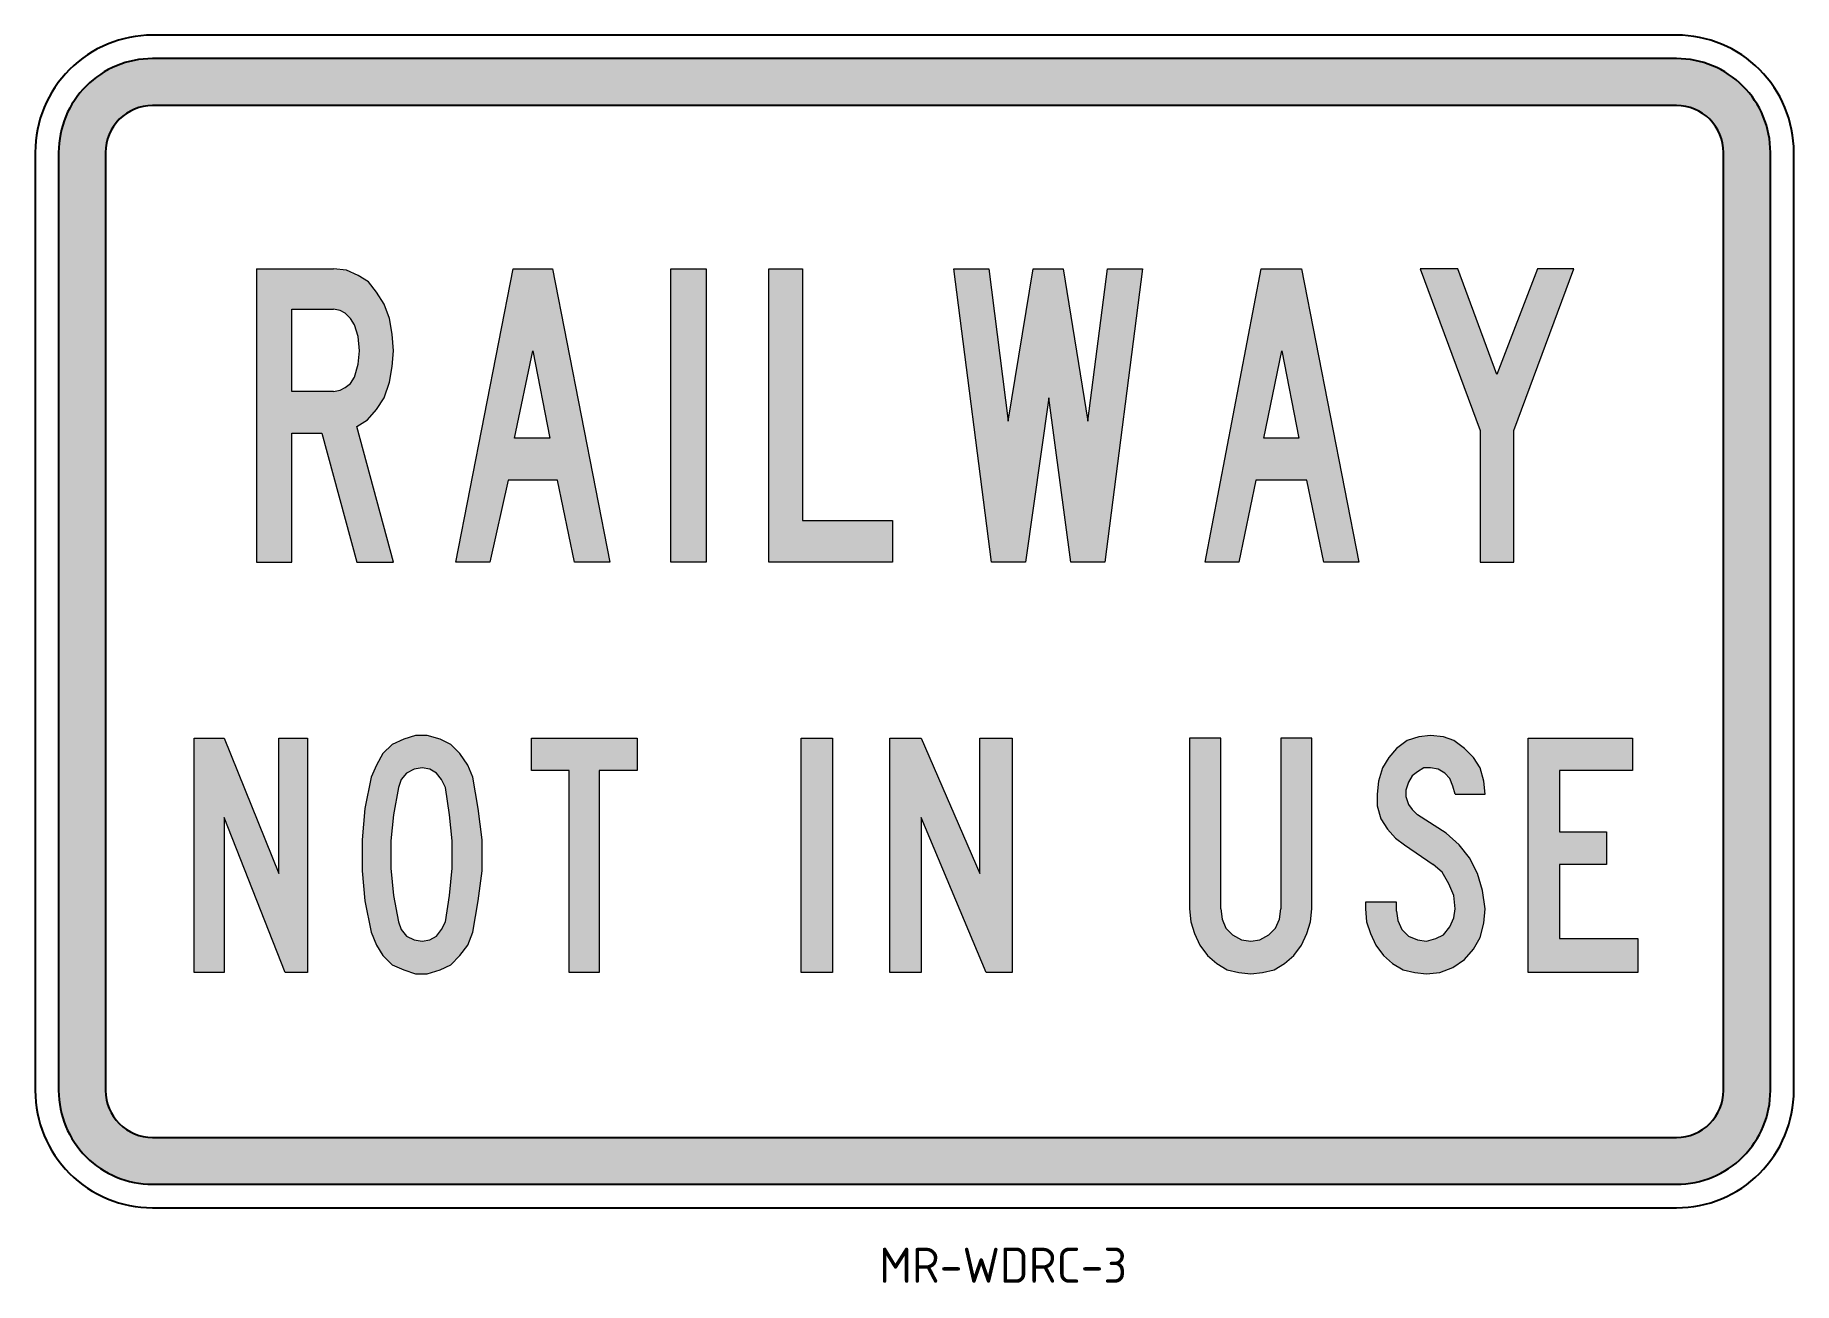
# Model space of a CAD drawing. Extents: x 169 to 319, y 126 to 232.
import ezdxf

# ---------------------------------------------------------------- set-up
doc = ezdxf.new("R2010")
doc.units = 0
doc.layers.get('0').update_dxf_attribs({"linetype": 'CONTINUOUS'})
doc.layers.add('T25', color=1, linetype='CONTINUOUS')
doc.styles.add('ISO', font='iso3098b.shx')

msp = doc.modelspace()

# ---------------------------------------------------------------- hatches: boundary and pattern name
at = {"layer": 'T25', "linetype": 'Continuous'}
h = msp.add_hatch(color=256, dxfattribs=at)
edge = h.paths.add_edge_path()
edge.add_line((178.64, 134.14), (308.64, 134.14))
edge.add_arc((308.64, 142.14), 8, 270, 360)
edge.add_line((316.64, 142.14), (316.64, 222.14))
edge.add_arc((308.64, 222.14), 8, 0, 90)
edge.add_line((308.64, 230.14), (178.64, 230.14))
edge.add_arc((178.64, 222.14), 8, 90, 180)
edge.add_line((170.64, 222.14), (170.64, 142.14))
edge.add_arc((178.64, 142.14), 8, 180, 270)
edge = h.paths.add_edge_path(flags=16)
edge.add_line((178.64, 138.14), (308.64, 138.14))
edge.add_arc((308.64, 142.14), 4, 270, 360)
edge.add_line((312.64, 142.14), (312.64, 222.14))
edge.add_arc((308.64, 222.14), 4, 0, 90)
edge.add_line((308.64, 226.14), (178.64, 226.14))
edge.add_arc((178.64, 222.14), 4, 90, 180)
edge.add_line((174.64, 222.14), (174.64, 142.14))
edge.add_arc((178.64, 142.14), 4, 180, 270)
h = msp.add_hatch(color=256, dxfattribs=at)
h.paths.add_polyline_path([(291.87, 187.2), (294.76, 187.2), (294.76, 198.43), (299.87, 212.21), (296.76, 212.21), (293.31, 203.21), (289.98, 212.21), (286.76, 212.21), (291.87, 198.43)])
h.paths.add_polyline_path([(276.42, 197.76), (273.42, 197.76), (274.98, 205.21)], flags=16)
h.paths.add_polyline_path([(268.42, 187.2), (273.2, 212.21), (276.65, 212.21), (281.54, 187.2), (278.54, 187.2), (277.09, 194.2), (272.76, 194.2), (271.31, 187.2)])
h.paths.add_polyline_path([(250.2, 187.2), (246.98, 212.21), (249.98, 212.21), (251.64, 199.21), (253.75, 212.21), (256.31, 212.21), (258.42, 199.21), (260.09, 212.21), (263.09, 212.21), (259.87, 187.2), (256.98, 187.2), (255.09, 201.21), (253.09, 187.2)])
h.paths.add_polyline_path([(231.2, 187.2), (231.2, 212.21), (234.08, 212.21), (234.08, 190.76), (241.75, 190.76), (241.75, 187.2)])
h.paths.add_polyline_path([(222.86, 187.2), (222.86, 212.21), (225.86, 212.21), (225.86, 187.2)])
h.paths.add_polyline_path([(212.53, 197.76), (209.53, 197.76), (211.08, 205.21)], flags=16)
h.paths.add_polyline_path([(204.53, 187.2), (209.42, 212.21), (212.75, 212.21), (217.64, 187.2), (214.64, 187.2), (213.19, 194.2), (208.97, 194.2), (207.41, 187.2)])
h.paths.add_polyline_path([(196.08, 198.76), (196.97, 199.32), (197.75, 200.21), (198.41, 201.21), (198.86, 202.54), (199.08, 203.87), (199.19, 205.21), (199.08, 206.65), (198.86, 207.98), (198.41, 209.21), (197.75, 210.21), (197.08, 211.1), (196.19, 211.65), (195.19, 212.1), (194.08, 212.21), (187.52, 212.21), (187.52, 187.2), (190.52, 187.2), (190.52, 198.21), (193.08, 198.21), (196.08, 187.2), (199.19, 187.2)])
h.paths.add_polyline_path([(194.08, 201.76), (190.52, 201.76), (190.52, 208.76), (194.08, 208.76), (194.64, 208.65), (195.08, 208.43), (195.52, 207.98), (195.86, 207.43), (196.19, 206.43), (196.3, 205.21), (196.19, 204.09), (195.86, 202.98), (195.52, 202.43), (195.08, 202.09), (194.64, 201.87)], flags=16)
h = msp.add_hatch(color=256, dxfattribs=at)
h.paths.add_polyline_path([(295.98, 152.2), (295.98, 172.2), (304.87, 172.2), (304.87, 169.42), (298.65, 169.42), (298.65, 164.2), (302.65, 164.2), (302.65, 161.42), (298.65, 161.42), (298.65, 155.09), (305.32, 155.09), (305.32, 152.2)])
h.paths.add_polyline_path([(241.53, 152.2), (241.53, 172.2), (244.2, 172.2), (249.2, 160.65), (249.2, 172.2), (251.98, 172.2), (251.98, 152.2), (249.75, 152.2), (244.2, 165.42), (244.2, 152.2)])
h.paths.add_polyline_path([(233.97, 152.2), (233.97, 172.2), (236.64, 172.2), (236.64, 152.2)])
h.paths.add_polyline_path([(214.19, 152.2), (214.19, 169.42), (210.97, 169.42), (210.97, 172.2), (219.97, 172.2), (219.97, 169.42), (216.75, 169.42), (216.75, 152.2)])
h.paths.add_polyline_path([(203.64, 156.53), (203.97, 158.76), (204.19, 161.09), (204.19, 163.42), (203.97, 165.65), (203.64, 167.98), (203.3, 168.65), (202.86, 169.2), (202.3, 169.54), (201.64, 169.65), (200.97, 169.54), (200.3, 169.2), (199.86, 168.65), (199.64, 167.98), (199.19, 165.65), (198.97, 163.42), (198.97, 161.09), (199.19, 158.76), (199.64, 156.53), (199.86, 155.87), (200.3, 155.31), (200.97, 154.98), (201.64, 154.87), (202.3, 154.98), (202.86, 155.31), (203.3, 155.87)], flags=16)
h.paths.add_polyline_path([(205.97, 155.64), (206.41, 158.31), (206.75, 160.87), (206.75, 163.53), (206.41, 166.2), (205.97, 168.87), (205.53, 169.87), (204.86, 170.87), (204.08, 171.65), (203.19, 172.09), (202.08, 172.42), (201.08, 172.42), (200.08, 172.09), (199.08, 171.65), (198.3, 170.87), (197.75, 169.87), (197.3, 168.87), (196.75, 166.2), (196.52, 163.53), (196.52, 160.87), (196.75, 158.31), (197.3, 155.64), (197.75, 154.53), (198.3, 153.64), (199.08, 152.87), (200.08, 152.42), (201.08, 152.09), (202.08, 152.09), (203.19, 152.42), (204.08, 152.87), (204.86, 153.64), (205.53, 154.53)])
h.paths.add_polyline_path([(182.19, 152.2), (182.19, 172.2), (184.75, 172.2), (189.41, 160.65), (189.41, 172.2), (191.86, 172.2), (191.86, 152.2), (189.97, 152.2), (184.75, 165.42), (184.75, 152.2)])
h.paths.add_polyline_path([(284.76, 157.42), (284.76, 158.2), (282.09, 158.2), (282.09, 157.64), (282.2, 156.53), (282.54, 155.53), (282.98, 154.53), (283.65, 153.64), (284.42, 152.98), (285.31, 152.42), (286.31, 152.2), (287.31, 152.09), (288.43, 152.2), (289.54, 152.64), (290.54, 153.31), (291.31, 154.2), (291.87, 155.2), (292.2, 156.42), (292.31, 157.64), (292.09, 159.2), (291.65, 160.65), (290.98, 161.98), (290.09, 163.09), (288.98, 164.09), (286.54, 165.65), (286.09, 166.09), (285.76, 166.53), (285.54, 167.2), (285.54, 167.76), (285.76, 168.42), (286.09, 168.98), (286.54, 169.31), (287.09, 169.65), (287.65, 169.65), (288.31, 169.54), (288.87, 169.2), (289.31, 168.76), (289.54, 168.09), (289.76, 167.42), (292.31, 167.42), (292.2, 168.53), (291.87, 169.65), (291.31, 170.54), (290.54, 171.31), (289.65, 171.98), (288.76, 172.31), (287.65, 172.42), (286.65, 172.31), (285.65, 171.98), (284.76, 171.31), (284.09, 170.54), (283.54, 169.65), (283.2, 168.53), (283.09, 167.42), (283.09, 166.42), (283.42, 165.31), (283.98, 164.42), (284.65, 163.65), (285.42, 163.09), (287.87, 161.42), (288.65, 160.76), (289.2, 159.76), (289.65, 158.76), (289.76, 157.64), (289.65, 156.87), (289.31, 156.09), (288.76, 155.42), (288.09, 155.09), (287.31, 154.87), (286.54, 154.98), (285.76, 155.31), (285.2, 155.87), (284.87, 156.64)])
h.paths.add_polyline_path([(269.76, 157.64), (269.76, 172.2), (267.09, 172.2), (267.09, 157.64), (267.2, 156.53), (267.53, 155.53), (267.98, 154.53), (268.64, 153.64), (269.42, 152.98), (270.31, 152.42), (271.31, 152.2), (272.31, 152.09), (273.31, 152.2), (274.31, 152.42), (275.2, 152.98), (275.98, 153.64), (276.65, 154.53), (277.09, 155.53), (277.42, 156.53), (277.53, 157.64), (277.53, 172.2), (274.87, 172.2), (274.87, 157.64), (274.76, 156.76), (274.42, 155.98), (273.87, 155.42), (273.09, 154.98), (272.31, 154.87), (271.53, 154.98), (270.76, 155.42), (270.2, 155.98), (269.87, 156.76)])

# ---------------------------------------------------------------- linework, layer by layer
at = {"color": 3, "lineweight": 0}
for points in [[(187.52, 212.21), (187.52, 187.2), (190.52, 187.2), (190.52, 198.21), (193.08, 198.21), (196.08, 187.2), (199.19, 187.2), (196.08, 198.76)], [(187.52, 212.21), (194.08, 212.21)], [(198.41, 209.21), (197.75, 210.21), (197.08, 211.1), (196.19, 211.65), (195.19, 212.1), (194.08, 212.21)], [(204.53, 187.2), (209.42, 212.21), (212.75, 212.21), (217.64, 187.2), (214.64, 187.2), (213.19, 194.2), (208.97, 194.2), (207.41, 187.2), (204.53, 187.2), (204.53, 187.2)], [(222.86, 187.2), (222.86, 212.21), (225.86, 212.21), (225.86, 187.2), (222.86, 187.2), (222.86, 187.2)], [(231.2, 187.2), (231.2, 212.21), (234.08, 212.21), (234.08, 190.76), (241.75, 190.76), (241.75, 187.2), (231.2, 187.2), (231.2, 187.2)], [(250.2, 187.2), (246.98, 212.21), (249.98, 212.21), (251.64, 199.21), (253.75, 212.21), (256.31, 212.21), (258.42, 199.21), (260.09, 212.21), (263.09, 212.21), (259.87, 187.2), (256.98, 187.2), (255.09, 201.21), (253.09, 187.2), (250.2, 187.2), (250.2, 187.2)], [(268.42, 187.2), (273.2, 212.21), (276.65, 212.21), (281.54, 187.2), (278.54, 187.2), (277.09, 194.2), (272.76, 194.2), (271.31, 187.2), (268.42, 187.2), (268.42, 187.2)], [(291.87, 187.2), (294.76, 187.2), (294.76, 198.43), (299.87, 212.21), (296.76, 212.21), (293.31, 203.21), (289.98, 212.21), (286.76, 212.21), (291.87, 198.43), (291.87, 187.2), (291.87, 187.2)], [(190.52, 208.76), (194.08, 208.76)], [(194.08, 201.76), (190.52, 201.76), (190.52, 208.76)], [(195.86, 207.43), (195.52, 207.98), (195.08, 208.43), (194.64, 208.65), (194.08, 208.76)], [(198.41, 201.21), (198.86, 202.54), (199.08, 203.87), (199.19, 205.21), (199.08, 206.65), (198.86, 207.98), (198.41, 209.21)], [(195.86, 202.98), (196.19, 204.09), (196.3, 205.21), (196.19, 206.43), (195.86, 207.43)], [(212.53, 197.76), (209.53, 197.76), (211.08, 205.21), (212.53, 197.76), (212.53, 197.76)], [(276.42, 197.76), (273.42, 197.76), (274.98, 205.21), (276.42, 197.76), (276.42, 197.76)], [(194.08, 201.76), (194.64, 201.87), (195.08, 202.09), (195.52, 202.43), (195.86, 202.98)], [(196.08, 198.76), (196.97, 199.32), (197.75, 200.21), (198.41, 201.21)], [(182.19, 152.2), (182.19, 172.2), (184.75, 172.2), (189.41, 160.65), (189.41, 172.2), (191.86, 172.2), (191.86, 152.2), (189.97, 152.2), (184.75, 165.42), (184.75, 152.2), (182.19, 152.2), (182.19, 152.2)], [(205.97, 155.64), (206.41, 158.31), (206.75, 160.87), (206.75, 163.53), (206.41, 166.2), (205.97, 168.87), (205.53, 169.87), (204.86, 170.87), (204.08, 171.65), (203.19, 172.09), (202.08, 172.42), (201.08, 172.42), (200.08, 172.09), (199.08, 171.65), (198.3, 170.87), (197.75, 169.87), (197.3, 168.87), (196.75, 166.2), (196.52, 163.53), (196.52, 160.87), (196.75, 158.31), (197.3, 155.64), (197.75, 154.53), (198.3, 153.64), (199.08, 152.87), (200.08, 152.42), (201.08, 152.09), (202.08, 152.09), (203.19, 152.42), (204.08, 152.87), (204.86, 153.64), (205.53, 154.53), (205.97, 155.64), (205.97, 155.64)], [(214.19, 152.2), (214.19, 169.42), (210.97, 169.42), (210.97, 172.2), (219.97, 172.2), (219.97, 169.42), (216.75, 169.42), (216.75, 152.2), (214.19, 152.2), (214.19, 152.2)], [(233.97, 152.2), (233.97, 172.2), (236.64, 172.2), (236.64, 152.2), (233.97, 152.2), (233.97, 152.2)], [(241.53, 152.2), (241.53, 172.2), (244.2, 172.2), (249.2, 160.65), (249.2, 172.2), (251.98, 172.2), (251.98, 152.2), (249.75, 152.2), (244.2, 165.42), (244.2, 152.2), (241.53, 152.2), (241.53, 152.2)], [(267.09, 172.2), (267.09, 157.64), (267.2, 156.53), (267.53, 155.53), (267.98, 154.53), (268.64, 153.64), (269.42, 152.98), (270.31, 152.42), (271.31, 152.2), (272.31, 152.09), (273.31, 152.2), (274.31, 152.42), (275.2, 152.98), (275.98, 153.64), (276.65, 154.53), (277.09, 155.53), (277.42, 156.53), (277.53, 157.64), (277.53, 172.2), (274.87, 172.2), (274.87, 157.64)], [(269.76, 157.64), (269.76, 172.2), (267.09, 172.2)], [(289.76, 167.42), (292.31, 167.42), (292.2, 168.53), (291.87, 169.65), (291.31, 170.54), (290.54, 171.31), (289.65, 171.98), (288.76, 172.31), (287.65, 172.42), (286.65, 172.31), (285.65, 171.98), (284.76, 171.31), (284.09, 170.54), (283.54, 169.65), (283.2, 168.53), (283.09, 167.42), (283.09, 166.42), (283.42, 165.31), (283.98, 164.42), (284.65, 163.65), (285.42, 163.09), (287.87, 161.42)], [(295.98, 152.2), (295.98, 172.2), (304.87, 172.2), (304.87, 169.42), (298.65, 169.42), (298.65, 164.2), (302.65, 164.2), (302.65, 161.42), (298.65, 161.42), (298.65, 155.09), (305.32, 155.09), (305.32, 152.2), (295.98, 152.2), (295.98, 152.2)], [(203.64, 156.53), (203.97, 158.76), (204.19, 161.09), (204.19, 163.42), (203.97, 165.65), (203.64, 167.98), (203.3, 168.65), (202.86, 169.2), (202.3, 169.54), (201.64, 169.65), (200.97, 169.54), (200.3, 169.2), (199.86, 168.65), (199.64, 167.98), (199.19, 165.65), (198.97, 163.42), (198.97, 161.09), (199.19, 158.76), (199.64, 156.53), (199.86, 155.87), (200.3, 155.31), (200.97, 154.98), (201.64, 154.87), (202.3, 154.98), (202.86, 155.31), (203.3, 155.87), (203.64, 156.53), (203.64, 156.53)], [(287.65, 169.65), (287.09, 169.65), (286.54, 169.31), (286.09, 168.98), (285.76, 168.42), (285.54, 167.76), (285.54, 167.2), (285.76, 166.53), (286.09, 166.09), (286.54, 165.65)], [(289.76, 167.42), (289.54, 168.09), (289.31, 168.76), (288.87, 169.2), (288.31, 169.54), (287.65, 169.65)], [(282.09, 158.2), (282.09, 157.64), (282.2, 156.53), (282.54, 155.53), (282.98, 154.53), (283.65, 153.64), (284.42, 152.98), (285.31, 152.42), (286.31, 152.2), (287.31, 152.09), (288.43, 152.2), (289.54, 152.64), (290.54, 153.31), (291.31, 154.2), (291.87, 155.2), (292.2, 156.42), (292.31, 157.64), (292.09, 159.2), (291.65, 160.65), (290.98, 161.98), (290.09, 163.09), (288.98, 164.09), (286.54, 165.65)], [(289.76, 157.64), (289.65, 158.76), (289.2, 159.76), (288.65, 160.76), (287.87, 161.42)], [(269.76, 157.64), (269.87, 156.76), (270.2, 155.98), (270.76, 155.42), (271.53, 154.98), (272.31, 154.87)], [(272.31, 154.87), (273.09, 154.98), (273.87, 155.42), (274.42, 155.98), (274.76, 156.76), (274.87, 157.64)], [(284.76, 157.42), (284.76, 158.2), (282.09, 158.2)], [(287.31, 154.87), (288.09, 155.09), (288.76, 155.42), (289.31, 156.09), (289.65, 156.87), (289.76, 157.64)], [(284.76, 157.42), (284.87, 156.64), (285.2, 155.87), (285.76, 155.31), (286.54, 154.98), (287.31, 154.87)]]:
    msp.add_lwpolyline(points, dxfattribs=at)
at = {"layer": 'T25', "color": 3}
for points in [[(178.64, 132.14), (308.64, 132.14, 0.414214), (318.64, 142.14), (318.64, 222.14, 0.414214), (308.64, 232.14), (178.64, 232.14, 0.414214), (168.64, 222.14), (168.64, 142.14, 0.414214)], [(178.64, 134.14), (308.64, 134.14, 0.414214), (316.64, 142.14), (316.64, 222.14, 0.414214), (308.64, 230.14), (178.64, 230.14, 0.414214), (170.64, 222.14), (170.64, 142.14, 0.414214)], [(178.64, 138.14), (308.64, 138.14, 0.414214), (312.64, 142.14), (312.64, 222.14, 0.414214), (308.64, 226.14), (178.64, 226.14, 0.414214), (174.64, 222.14), (174.64, 142.14, 0.414214)]]:
    msp.add_lwpolyline(points, format="xyb", close=True, dxfattribs=at)

# ---------------------------------------------------------------- texts
at = {"layer": 'T25', "color": 3, "style": 'ISO'}
msp.add_text('MR-WDRC-3', height=3, dxfattribs=at).set_placement((240.63, 125.74))

doc.saveas('drawing.dxf')
